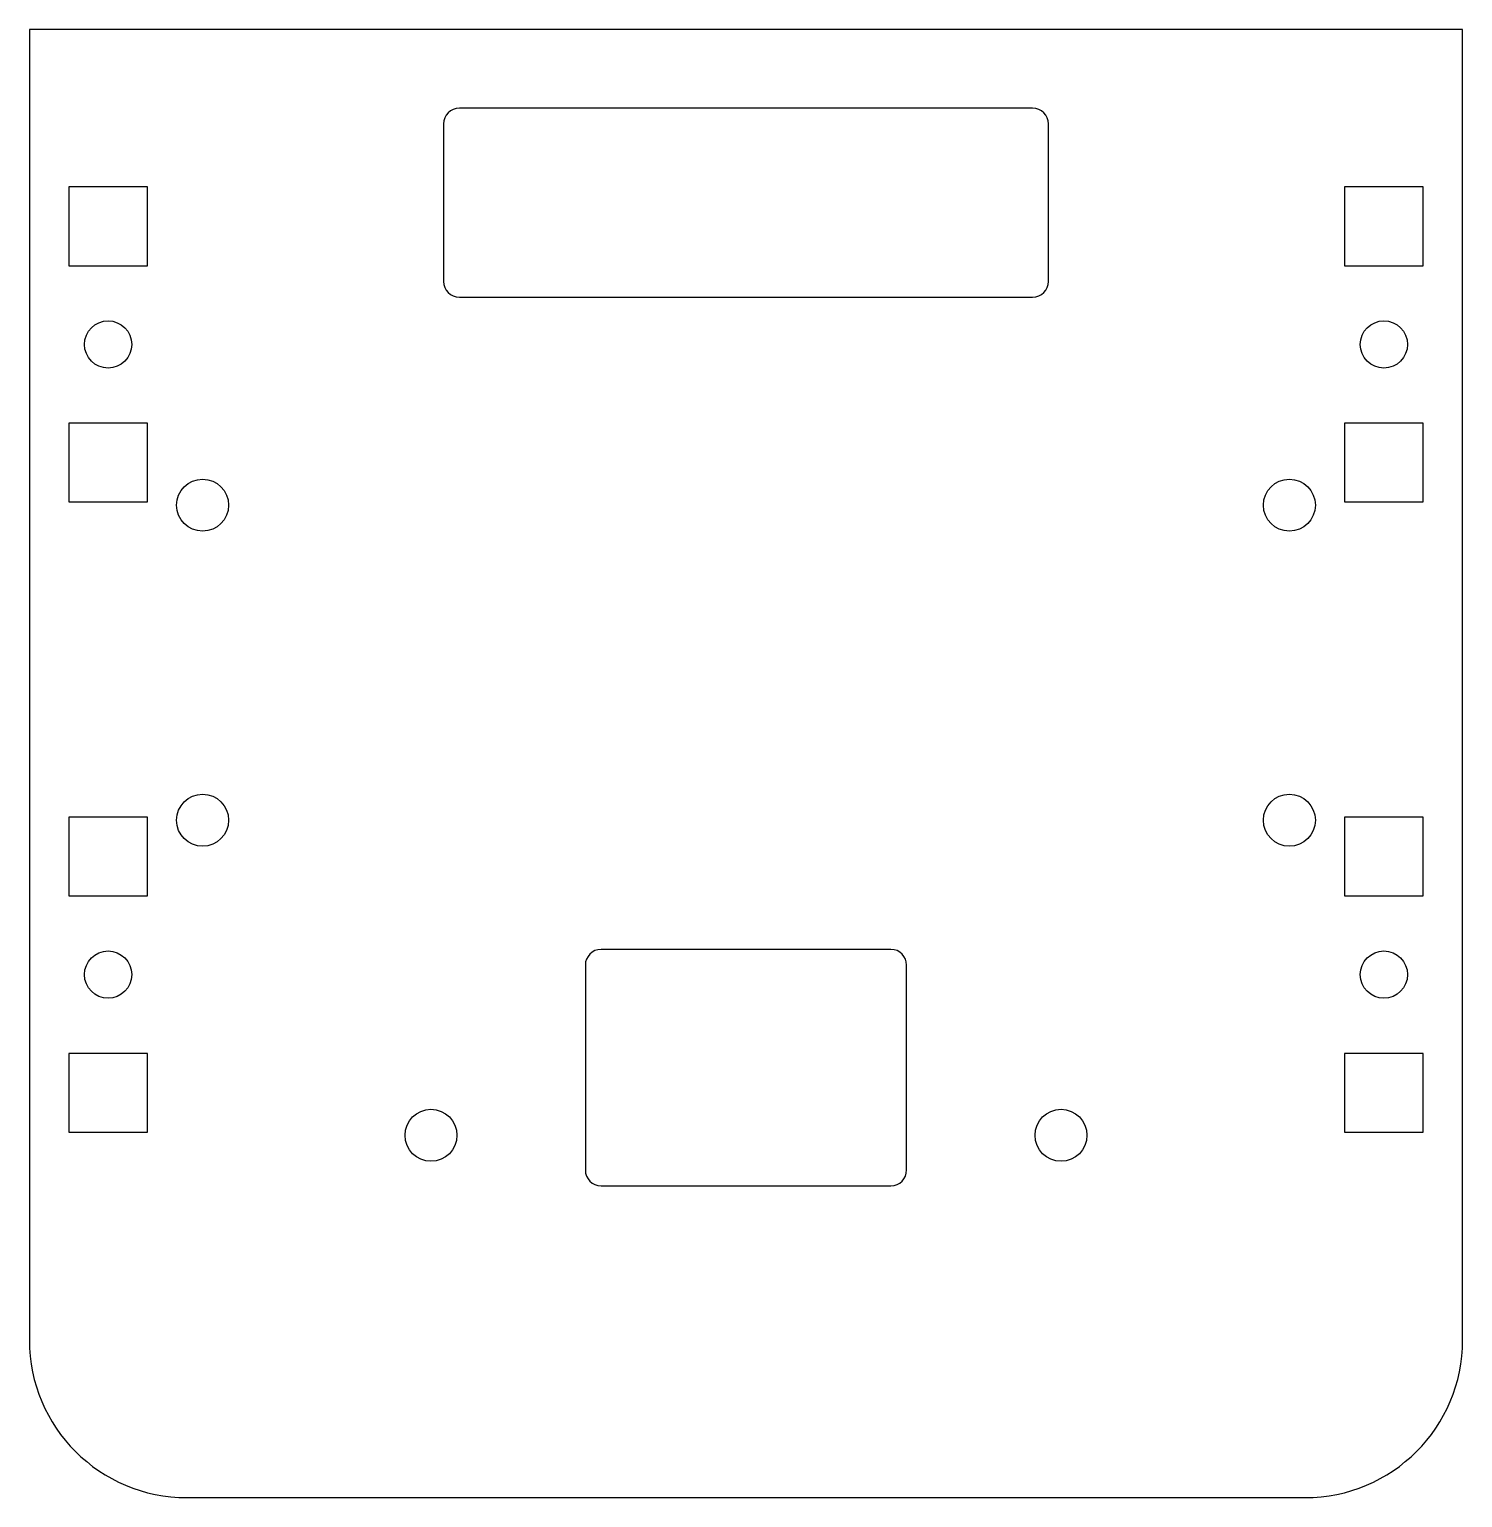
# Model space of a CAD drawing. Header units: millimetres. Extents: x -65.4 to 25.6, y -21.9 to 71.3.
import ezdxf

# ---------------------------------------------------------------- set-up
doc = ezdxf.new("R2010")
doc.units = ezdxf.units.MM

msp = doc.modelspace()

# ---------------------------------------------------------------- linework, layer by layer
at = {"color": 7, "linetype": 'Continuous', "lineweight": 25}
for p, q in [((25.613, 71.322), (-65.387, 71.322)), ((-65.387, 71.322), (-65.387, -11.878)), ((25.613, -11.878), (25.613, 71.322)), ((-1.687, 66.322), (-38.087, 66.322)), ((-39.087, 65.322), (-39.087, 55.322)), ((-0.687, 55.322), (-0.687, 65.322)), ((-57.887, 61.322), (-62.887, 61.322)), ((-62.887, 61.322), (-62.887, 56.322)), ((-57.887, 56.322), (-57.887, 61.322)), ((23.113, 61.322), (18.113, 61.322)), ((18.113, 61.322), (18.113, 56.322)), ((23.113, 56.322), (23.113, 61.322)), ((-62.887, 56.322), (-57.887, 56.322)), ((18.113, 56.322), (23.113, 56.322)), ((-38.087, 54.322), (-1.687, 54.322)), ((-57.887, 46.322), (-62.887, 46.322)), ((-62.887, 46.322), (-62.887, 41.322)), ((-57.887, 41.322), (-57.887, 46.322)), ((23.113, 46.322), (18.113, 46.322)), ((18.113, 46.322), (18.113, 41.322)), ((23.113, 41.322), (23.113, 46.322)), ((-62.887, 41.322), (-57.887, 41.322)), ((18.113, 41.322), (23.113, 41.322)), ((-57.887, 21.322), (-62.887, 21.322)), ((-62.887, 21.322), (-62.887, 16.322)), ((-57.887, 16.322), (-57.887, 21.322)), ((23.113, 21.322), (18.113, 21.322)), ((18.113, 21.322), (18.113, 16.322)), ((23.113, 16.322), (23.113, 21.322)), ((-62.887, 16.322), (-57.887, 16.322)), ((18.113, 16.322), (23.113, 16.322)), ((-10.687, 12.922), (-29.087, 12.922)), ((-30.087, 11.922), (-30.087, -1.078)), ((-9.687, -1.078), (-9.687, 11.922)), ((-57.887, 6.322), (-62.887, 6.322)), ((-62.887, 6.322), (-62.887, 1.322)), ((-57.887, 1.322), (-57.887, 6.322)), ((23.113, 6.322), (18.113, 6.322)), ((18.113, 6.322), (18.113, 1.322)), ((23.113, 1.322), (23.113, 6.322)), ((-62.887, 1.322), (-57.887, 1.322)), ((18.113, 1.322), (23.113, 1.322)), ((-29.087, -2.078), (-10.687, -2.078)), ((-55.387, -21.878), (15.613, -21.878))]:
    msp.add_line(p, q, dxfattribs=at)
for centre, radius in [((-60.387, 51.322), 1.5), ((20.613, 51.322), 1.5), ((-54.387, 41.122), 1.65), ((14.613, 41.122), 1.65), ((-54.387, 21.122), 1.65), ((14.613, 21.122), 1.65), ((-60.387, 11.322), 1.5), ((20.613, 11.322), 1.5), ((-39.887, 1.122), 1.65), ((0.113, 1.122), 1.65)]:
    msp.add_circle(centre, radius, dxfattribs=at)
for centre, radius, start, end in [((-38.087, 65.322), 1, 90, 180), ((-1.687, 65.322), 1, 0, 90), ((-38.087, 55.322), 1, 180, 270), ((-1.687, 55.322), 1, 270, 0), ((-29.087, 11.922), 1, 90, 180), ((-10.687, 11.922), 1, 0, 90), ((-29.087, -1.078), 1, 180, 270), ((-10.687, -1.078), 1, 270, 0), ((-55.387, -11.878), 10, 180, 270), ((15.613, -11.878), 10, 270, 0)]:
    msp.add_arc(centre, radius, start, end, dxfattribs=at)

doc.saveas('drawing.dxf')
